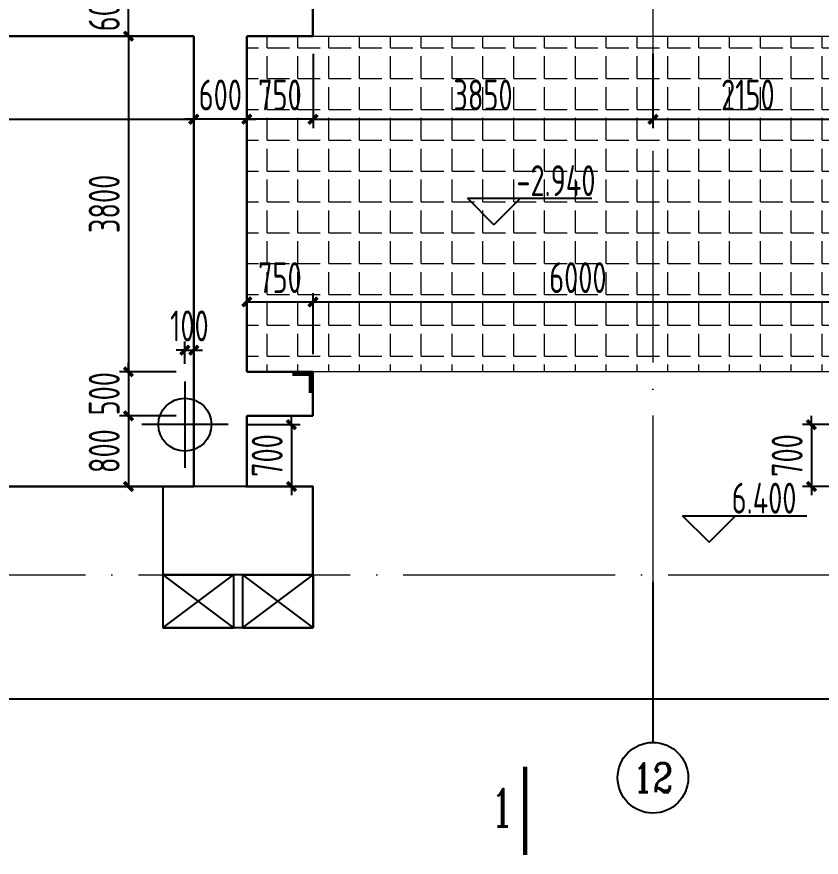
# Model space of a CAD drawing. Header units: millimetres. Extents: x -897614 to 191467, y -439928 to 101803.
# Drawn here: x -390794 to -381683, y -177173 to -167654 of the extents above; entities that cross this region are included whole.
import ezdxf
from ezdxf.enums import TextEntityAlignment as Align

# ---------------------------------------------------------------- set-up
doc = ezdxf.new("R2010")
doc.units = ezdxf.units.MM
doc.header["$LTSCALE"] = 1000
doc.linetypes.add('ACAD_ISO04W100', pattern=[30, 24, -3, 0, -3])
for name, color, linetype in [('AXIS', 3, 'Continuous'), ('DIM_ELEV', 3, 'Continuous'), ('DIM_LEAD', 3, 'Continuous'), ('DIM_SYMB', 3, 'Continuous'), ('OTH', 7, 'Continuous'), ('ZH', 7, 'Continuous')]:
    doc.layers.add(name, color=color, linetype=linetype)
for name, color, linetype, lineweight in [('AXIS_TEXT', 7, 'Continuous', 18), ('DOTE', 8, 'ACAD_ISO04W100', 9), ('PUB_HATCH', 8, 'Continuous', 18), ('WALL', 6, 'Continuous', 30)]:
    doc.layers.add(name, color=color, linetype=linetype, lineweight=lineweight)
doc.styles.add('_TCH_AXIS', font='COMPLEX', dxfattribs={"bigfont": 'GBCBIG'})
doc.styles.add('_TCH_LABEL', font='COMPLEX', dxfattribs={"bigfont": 'GBCBIG'})
doc.styles.add('COMPLEX', font='COMPLEX')
doc.styles.add('TSSD', font='tssdeng.shx', dxfattribs={"width": 0.7, "bigfont": 'tssdchn.shx'})
doc.dimstyles.new('TSD', dxfattribs={"dimtxt": 350, "dimasz": 100, "dimexe": 100, "dimexo": 200, "dimgap": 100, "dimtad": 1, "dimdec": 0, "dimzin": 0, "dimdsep": 46, "dimtxsty": 'TSSD', "dimblk": 'ARCHTICK', "dimcen": 0.09, "dimclrt": 7, "dimazin": 2, "dimtfac": 1, "dimtdec": 0, "dimtix": 1, "dimtmove": 2, "dimatfit": 3, "dimfxl": 0, "dimtolj": 1, "dimtzin": 0, "dimarcsym": 0})

# ---------------------------------------------------------------- blocks, each defined once
blk = doc.blocks.new('_ArchTick')
at = {"color": 0, "linetype": 'ByBlock', "const_width": 0.4}
blk.add_lwpolyline([(-0.5, -0.5), (0.5, 0.5)], dxfattribs=at)
blk = doc.blocks.new('*D1201')
at = {"layer": 'Defpoints', "color": 0, "transparency": 16777216}
for p in [(-387438.8, -167873.6, 0), (-383588.8, -167873.6, 0), (-383588.8, -168814.6)]:
    blk.add_point(p, dxfattribs=at)
at = {"layer": 'DIM_LEAD', "color": 0, "lineweight": -2, "transparency": 16777216}
for p, q in [((-387438.8, -168073.6), (-387438.8, -168914.6)), ((-383588.8, -168073.6), (-383588.8, -168914.6)), ((-387438.8, -168814.6), (-383588.8, -168814.6))]:
    blk.add_line(p, q, dxfattribs=at)
at = {"layer": 'DIM_LEAD', "color": 0, "lineweight": -2, "transparency": 16777216, "xscale": 100, "yscale": 100, "zscale": 100, "rotation": 180}
blk.add_blockref('_ArchTick', (-387438.8, -168814.6), dxfattribs=at)
at = {"layer": 'DIM_LEAD', "color": 0, "lineweight": -2, "transparency": 16777216, "xscale": 100, "yscale": 100, "zscale": 100}
blk.add_blockref('_ArchTick', (-383588.8, -168814.6), dxfattribs=at)
at = {"layer": 'DIM_LEAD', "color": 7, "transparency": 16777216, "insert": (-385513.8, -168539.6), "char_height": 350, "attachment_point": 5, "style": 'TSSD'}
blk.add_mtext('\\A1;3850', dxfattribs=at)
blk = doc.blocks.new('*D1202')
at = {"layer": 'Defpoints', "color": 0, "transparency": 16777216}
for p in [(-383588.8, -167873.6, 0), (-381438.8, -167873.6, 0), (-381438.8, -168814.6)]:
    blk.add_point(p, dxfattribs=at)
at = {"layer": 'DIM_LEAD', "color": 0, "lineweight": -2, "transparency": 16777216}
for p, q in [((-383588.8, -168073.6), (-383588.8, -168914.6)), ((-381438.8, -168073.6), (-381438.8, -168914.6)), ((-383588.8, -168814.6), (-381438.8, -168814.6))]:
    blk.add_line(p, q, dxfattribs=at)
at = {"layer": 'DIM_LEAD', "color": 0, "lineweight": -2, "transparency": 16777216, "xscale": 100, "yscale": 100, "zscale": 100, "rotation": 180}
blk.add_blockref('_ArchTick', (-383588.8, -168814.6), dxfattribs=at)
at = {"layer": 'DIM_LEAD', "color": 0, "lineweight": -2, "transparency": 16777216, "xscale": 100, "yscale": 100, "zscale": 100}
blk.add_blockref('_ArchTick', (-381438.8, -168814.6), dxfattribs=at)
at = {"layer": 'DIM_LEAD', "color": 7, "transparency": 16777216, "insert": (-382513.8, -168539.6), "char_height": 350, "attachment_point": 5, "style": 'TSSD'}
blk.add_mtext('\\A1;2150', dxfattribs=at)
blk = doc.blocks.new('*D1205')
at = {"layer": 'Defpoints', "color": 0, "transparency": 16777216}
for p in [(-387438.8, -167873.6, 0), (-388188.8, -167948.6, 0), (-388188.8, -168814.6)]:
    blk.add_point(p, dxfattribs=at)
at = {"layer": 'DIM_LEAD', "color": 0, "lineweight": -2, "transparency": 16777216}
for p, q in [((-387438.8, -168073.6), (-387438.8, -168914.6)), ((-388188.8, -168148.6), (-388188.8, -168914.6)), ((-387438.8, -168814.6), (-388188.8, -168814.6))]:
    blk.add_line(p, q, dxfattribs=at)
at = {"layer": 'DIM_LEAD', "color": 0, "lineweight": -2, "transparency": 16777216, "xscale": 100, "yscale": 100, "zscale": 100, "rotation": 180}
blk.add_blockref('_ArchTick', (-388188.8, -168814.6), dxfattribs=at)
at = {"layer": 'DIM_LEAD', "color": 0, "lineweight": -2, "transparency": 16777216, "xscale": 100, "yscale": 100, "zscale": 100}
blk.add_blockref('_ArchTick', (-387438.8, -168814.6), dxfattribs=at)
at = {"layer": 'DIM_LEAD', "color": 7, "transparency": 16777216, "insert": (-387813.8, -168539.6), "char_height": 350, "attachment_point": 5, "style": 'TSSD'}
blk.add_mtext('\\A1;750', dxfattribs=at)
blk = doc.blocks.new('*D1206')
at = {"layer": 'Defpoints', "color": 0, "transparency": 16777216}
for p in [(-388788.8, -167873.7, 0), (-388188.8, -167948.6, 0), (-388788.8, -168814.6)]:
    blk.add_point(p, dxfattribs=at)
at = {"layer": 'DIM_LEAD', "color": 0, "lineweight": -2, "transparency": 16777216}
for p, q in [((-388788.8, -168073.7), (-388788.8, -168914.6)), ((-388188.8, -168148.6), (-388188.8, -168914.6)), ((-388788.8, -168814.6), (-388888.8, -168814.6)), ((-388188.8, -168814.6), (-388788.8, -168814.6)), ((-388188.8, -168814.6), (-388088.8, -168814.6))]:
    blk.add_line(p, q, dxfattribs=at)
at = {"layer": 'DIM_LEAD', "color": 0, "lineweight": -2, "transparency": 16777216, "xscale": 100, "yscale": 100, "zscale": 100}
blk.add_blockref('_ArchTick', (-388788.8, -168814.6), dxfattribs=at)
at = {"layer": 'DIM_LEAD', "color": 0, "lineweight": -2, "transparency": 16777216, "xscale": 100, "yscale": 100, "zscale": 100, "rotation": 180}
blk.add_blockref('_ArchTick', (-388188.8, -168814.6), dxfattribs=at)
at = {"layer": 'DIM_LEAD', "color": 7, "transparency": 16777216, "insert": (-388488.8, -168539.6), "char_height": 350, "attachment_point": 5, "style": 'TSSD'}
blk.add_mtext('\\A1;600', dxfattribs=at)
blk = doc.blocks.new('*D1214')
at = {"layer": 'Defpoints', "color": 0, "transparency": 16777216}
for p in [(-387438.8, -170883.3), (-388188.8, -171673.6, 0), (-387438.8, -171673.6, 0)]:
    blk.add_point(p, dxfattribs=at)
at = {"layer": 'DIM_LEAD', "color": 0, "lineweight": -2, "transparency": 16777216}
for p, q in [((-388188.8, -171473.6), (-388188.8, -170783.3)), ((-387438.8, -171473.6), (-387438.8, -170783.3)), ((-388188.8, -170883.3), (-387438.8, -170883.3))]:
    blk.add_line(p, q, dxfattribs=at)
at = {"layer": 'DIM_LEAD', "color": 0, "lineweight": -2, "transparency": 16777216, "xscale": 100, "yscale": 100, "zscale": 100, "rotation": 180}
blk.add_blockref('_ArchTick', (-388188.8, -170883.3), dxfattribs=at)
at = {"layer": 'DIM_LEAD', "color": 0, "lineweight": -2, "transparency": 16777216, "xscale": 100, "yscale": 100, "zscale": 100}
blk.add_blockref('_ArchTick', (-387438.8, -170883.3), dxfattribs=at)
at = {"layer": 'DIM_LEAD', "color": 7, "transparency": 16777216, "insert": (-387813.8, -170608.3), "char_height": 350, "attachment_point": 5, "style": 'TSSD'}
blk.add_mtext('\\A1;750', dxfattribs=at)
blk = doc.blocks.new('*D1215')
at = {"layer": 'Defpoints', "color": 0, "transparency": 16777216}
for p in [(-381438.8, -170883.3), (-387438.8, -171673.6, 0), (-381438.8, -171673.6, 0)]:
    blk.add_point(p, dxfattribs=at)
at = {"layer": 'DIM_LEAD', "color": 0, "lineweight": -2, "transparency": 16777216}
for p, q in [((-387438.8, -171473.6), (-387438.8, -170783.3)), ((-381438.8, -171473.6), (-381438.8, -170783.3)), ((-387438.8, -170883.3), (-381438.8, -170883.3))]:
    blk.add_line(p, q, dxfattribs=at)
at = {"layer": 'DIM_LEAD', "color": 0, "lineweight": -2, "transparency": 16777216, "xscale": 100, "yscale": 100, "zscale": 100, "rotation": 180}
blk.add_blockref('_ArchTick', (-387438.8, -170883.3), dxfattribs=at)
at = {"layer": 'DIM_LEAD', "color": 0, "lineweight": -2, "transparency": 16777216, "xscale": 100, "yscale": 100, "zscale": 100}
blk.add_blockref('_ArchTick', (-381438.8, -170883.3), dxfattribs=at)
at = {"layer": 'DIM_LEAD', "color": 7, "transparency": 16777216, "insert": (-384438.8, -170608.3), "char_height": 350, "attachment_point": 5, "style": 'TSSD'}
blk.add_mtext('\\A1;6000', dxfattribs=at)
blk = doc.blocks.new('*D1218')
at = {"layer": 'Defpoints', "color": 0, "transparency": 16777216}
for p in [(-388788.8, -167873.7), (-389528.8, -171673.6), (-388788.8, -171673.6, 0)]:
    blk.add_point(p, dxfattribs=at)
at = {"layer": 'DIM_LEAD', "color": 0, "lineweight": -2, "transparency": 16777216}
for p, q in [((-388988.8, -167873.7), (-389628.8, -167873.7)), ((-389528.8, -167873.7), (-389528.8, -171673.6)), ((-388988.8, -171673.6), (-389628.8, -171673.6))]:
    blk.add_line(p, q, dxfattribs=at)
at = {"layer": 'DIM_LEAD', "color": 0, "lineweight": -2, "transparency": 16777216, "xscale": 100, "yscale": 100, "zscale": 100}
for p, rotation in [((-389528.8, -167873.7), 90), ((-389528.8, -171673.6), 270)]:
    blk.add_blockref('_ArchTick', p, dxfattribs=dict(at, rotation=rotation))
at = {"layer": 'DIM_LEAD', "color": 7, "transparency": 16777216, "insert": (-389803.8, -169773.6), "char_height": 350, "attachment_point": 5, "rotation": 90, "style": 'TSSD'}
blk.add_mtext('\\A1;3800', dxfattribs=at)
blk = doc.blocks.new('*D1219')
at = {"layer": 'Defpoints', "color": 0, "transparency": 16777216}
for p in [(-388788.8, -172173.6, 0), (-389528.8, -172973.6), (-388789.4, -172973.6, 0)]:
    blk.add_point(p, dxfattribs=at)
at = {"layer": 'DIM_LEAD', "color": 0, "lineweight": -2, "transparency": 16777216}
for p, q in [((-388988.8, -172173.6), (-389628.8, -172173.6)), ((-389528.8, -172173.6), (-389528.8, -172973.6)), ((-388989.4, -172973.6), (-389628.8, -172973.6))]:
    blk.add_line(p, q, dxfattribs=at)
at = {"layer": 'DIM_LEAD', "color": 0, "lineweight": -2, "transparency": 16777216, "xscale": 100, "yscale": 100, "zscale": 100}
for p, rotation in [((-389528.8, -172173.6), 90), ((-389528.8, -172973.6), 270)]:
    blk.add_blockref('_ArchTick', p, dxfattribs=dict(at, rotation=rotation))
at = {"layer": 'DIM_LEAD', "color": 7, "transparency": 16777216, "insert": (-389803.8, -172573.6), "char_height": 350, "attachment_point": 5, "rotation": 90, "style": 'TSSD'}
blk.add_mtext('\\A1;800', dxfattribs=at)
blk = doc.blocks.new('*D1251')
at = {"layer": 'Defpoints', "color": 0, "transparency": 16777216}
for p in [(-388788.8, -171673.6, 0), (-389528.8, -172173.6), (-388788.8, -172173.6)]:
    blk.add_point(p, dxfattribs=at)
at = {"layer": 'DIM_LEAD', "color": 0, "lineweight": -2, "transparency": 16777216}
for p, q in [((-389528.8, -171673.6), (-389528.8, -171573.6)), ((-388988.8, -171673.6), (-389628.8, -171673.6)), ((-389528.8, -171673.6), (-389528.8, -172173.6)), ((-388988.8, -172173.6), (-389628.8, -172173.6)), ((-389528.8, -172173.6), (-389528.8, -172273.6))]:
    blk.add_line(p, q, dxfattribs=at)
at = {"layer": 'DIM_LEAD', "color": 0, "lineweight": -2, "transparency": 16777216, "xscale": 100, "yscale": 100, "zscale": 100}
for p, rotation in [((-389528.8, -171673.6), 270), ((-389528.8, -172173.6), 90)]:
    blk.add_blockref('_ArchTick', p, dxfattribs=dict(at, rotation=rotation))
at = {"layer": 'DIM_LEAD', "color": 7, "transparency": 16777216, "insert": (-389803.8, -171923.6), "char_height": 350, "attachment_point": 5, "rotation": 90, "style": 'TSSD'}
blk.add_mtext('\\A1;500', dxfattribs=at)
blk = doc.blocks.new('*D1253')
at = {"layer": 'Defpoints', "color": 0, "transparency": 16777216}
for p in [(-389528.8, -167273.7), (-388788.8, -167273.7, 0), (-388788.8, -167873.7)]:
    blk.add_point(p, dxfattribs=at)
at = {"layer": 'DIM_LEAD', "color": 0, "lineweight": -2, "transparency": 16777216}
for p, q in [((-389528.8, -167273.7), (-389528.8, -167173.7)), ((-388988.8, -167273.7), (-389628.8, -167273.7)), ((-389528.8, -167873.7), (-389528.8, -167273.7)), ((-388988.8, -167873.7), (-389628.8, -167873.7)), ((-389528.8, -167873.7), (-389528.8, -167973.7))]:
    blk.add_line(p, q, dxfattribs=at)
at = {"layer": 'DIM_LEAD', "color": 0, "lineweight": -2, "transparency": 16777216, "xscale": 100, "yscale": 100, "zscale": 100}
for p, rotation in [((-389528.8, -167273.7), 270), ((-389528.8, -167873.7), 90)]:
    blk.add_blockref('_ArchTick', p, dxfattribs=dict(at, rotation=rotation))
at = {"layer": 'DIM_LEAD', "color": 7, "transparency": 16777216, "insert": (-389803.8, -167573.7), "char_height": 350, "attachment_point": 5, "rotation": 90, "style": 'TSSD'}
blk.add_mtext('\\A1;600', dxfattribs=at)
blk = doc.blocks.new('A$C3ABC6A2D')
at = {"color": 5, "linetype": 'Continuous'}
for p, q in [((-5550.9, -6780.9), (-5550.9, -8380.9)), ((-3850, -6780.9), (-5550.9, -6780.9)), ((-3850, -8380.9), (-3850, -6780.9)), ((-5550.9, -7780.9), (-5550.9, -8380.9)), ((-5550.9, -7780.9), (-4749.9, -8380.9)), ((-5550.9, -8380.9), (-4749.9, -7780.9)), ((-3850, -7780.9), (-5550.9, -7780.9)), ((-5550.4, -7780.9), (-4749.9, -7780.9)), ((-4749.9, -7780.9), (-4749.9, -8380.9)), ((-4650, -7780.9), (-4650, -8380.9)), ((-4650, -7780.9), (-3850, -8380.9)), ((-4650, -8380.9), (-3850, -7780.9)), ((-4650, -7780.9), (-3850, -7780.9)), ((-3850, -7780.9), (-3850, -8380.9)), ((-3850, -8380.9), (-5550.9, -8380.9)), ((-5550.4, -8380.9), (-4750, -8380.9)), ((-4650, -8380.9), (-3850, -8380.9))]:
    blk.add_line(p, q, dxfattribs=at)
at = {"color": 5}
blk.add_lwpolyline([(-47829.2, -6467.3), (-47829.2, -7329.8), (-47619.2, -7406.2), (-48039.2, -7480.3), (-47829.2, -7554.8), (-47829.2, -9186.9), (-18322.7, -9186.9), (-18246.3, -8976.9), (-18172.2, -9396.9), (-18097.7, -9186.9), (4604.6, -9186.9), (4604.6, -7554.8), (4394.6, -7480.3), (4814.6, -7406.2), (4604.6, -7329.8), (4604.6, -6467.3)], dxfattribs=at)
blk = doc.blocks.new('_axiso')
blk.add_circle((0, 0), 0.5)
at = {"layer": 'AXIS_TEXT', "style": 'COMPLEX', "width": 1.041667}
blk.add_attdef('A', text='', height=0.56, dxfattribs=at).set_placement((-0.25, -0.28), (0.25, -0.28), align=Align.FIT)
blk = doc.blocks.new('*D1334')
at = {"layer": 'Defpoints', "color": 0, "transparency": 16777216}
for p in [(-396989.3, -167873.7), (-388789.4, -167873.7), (-388789.4, -168815.1)]:
    blk.add_point(p, dxfattribs=at)
at = {"layer": 'DIM_LEAD', "color": 0, "lineweight": -2, "transparency": 16777216}
for p, q in [((-396989.3, -168073.7), (-396989.3, -168915.1)), ((-388789.4, -168073.7), (-388789.4, -168915.1)), ((-396989.3, -168815.1), (-388789.4, -168815.1))]:
    blk.add_line(p, q, dxfattribs=at)
at = {"layer": 'DIM_LEAD', "color": 0, "lineweight": -2, "transparency": 16777216, "xscale": 100, "yscale": 100, "zscale": 100, "rotation": 180}
blk.add_blockref('_ArchTick', (-396989.3, -168815.1), dxfattribs=at)
at = {"layer": 'DIM_LEAD', "color": 0, "lineweight": -2, "transparency": 16777216, "xscale": 100, "yscale": 100, "zscale": 100}
blk.add_blockref('_ArchTick', (-388789.4, -168815.1), dxfattribs=at)
at = {"layer": 'DIM_LEAD', "color": 7, "transparency": 16777216, "insert": (-392889.4, -168540.1), "char_height": 350, "attachment_point": 5, "style": 'TSSD'}
blk.add_mtext('\\A1;8200', dxfattribs=at)
blk = doc.blocks.new('A$C74342322')
at = {"layer": 'ZH'}
for p, q in [((0, -488.5), (0, 488.5)), ((-488.5, 0), (488.5, 0))]:
    blk.add_line(p, q, dxfattribs=at)
blk.add_circle((0, 0), 300, dxfattribs=at)
blk = doc.blocks.new('*D1189')
at = {"layer": 'Defpoints', "color": 0, "transparency": 16777216}
for p in [(-388400.9, -172273.7, 0), (-388400.9, -172973.6, 0), (-387682.8, -172973.6)]:
    blk.add_point(p, dxfattribs=at)
at = {"layer": 'DIM_LEAD', "color": 0, "lineweight": -2, "transparency": 16777216}
for p, q in [((-387682.8, -172273.7), (-387682.8, -172173.7)), ((-388200.9, -172273.7), (-387582.8, -172273.7)), ((-387682.8, -172273.7), (-387682.8, -172973.6)), ((-388200.9, -172973.6), (-387582.8, -172973.6)), ((-387682.8, -172973.6), (-387682.8, -173073.6))]:
    blk.add_line(p, q, dxfattribs=at)
at = {"layer": 'DIM_LEAD', "color": 0, "lineweight": -2, "transparency": 16777216, "xscale": 100, "yscale": 100, "zscale": 100}
for p, rotation in [((-387682.8, -172273.7), 270), ((-387682.8, -172973.6), 90)]:
    blk.add_blockref('_ArchTick', p, dxfattribs=dict(at, rotation=rotation))
at = {"layer": 'DIM_LEAD', "color": 7, "transparency": 16777216, "insert": (-387957.8, -172623.6), "char_height": 350, "attachment_point": 5, "rotation": 90, "style": 'TSSD'}
blk.add_mtext('\\A1;700', dxfattribs=at)
blk = doc.blocks.new('*D1190')
at = {"layer": 'Defpoints', "color": 0, "transparency": 16777216}
for p in [(-388789.4, -171430.3), (-388889.4, -171785.2, 0), (-388789.4, -171785.2, 0)]:
    blk.add_point(p, dxfattribs=at)
at = {"layer": 'DIM_LEAD', "color": 0, "lineweight": -2, "transparency": 16777216}
for p, q in [((-388889.4, -171585.2), (-388889.4, -171330.3)), ((-388789.4, -171585.2), (-388789.4, -171330.3)), ((-388889.4, -171430.3), (-388989.4, -171430.3)), ((-388889.4, -171430.3), (-388789.4, -171430.3)), ((-388789.4, -171430.3), (-388689.4, -171430.3))]:
    blk.add_line(p, q, dxfattribs=at)
at = {"layer": 'DIM_LEAD', "color": 0, "lineweight": -2, "transparency": 16777216, "xscale": 100, "yscale": 100, "zscale": 100}
blk.add_blockref('_ArchTick', (-388889.4, -171430.3), dxfattribs=at)
at = {"layer": 'DIM_LEAD', "color": 0, "lineweight": -2, "transparency": 16777216, "xscale": 100, "yscale": 100, "zscale": 100, "rotation": 180}
blk.add_blockref('_ArchTick', (-388789.4, -171430.3), dxfattribs=at)
at = {"layer": 'DIM_LEAD', "color": 7, "transparency": 16777216, "insert": (-388839.4, -171155.3), "char_height": 350, "attachment_point": 5, "style": 'TSSD'}
blk.add_mtext('\\A1;100', dxfattribs=at)
blk = doc.blocks.new('*D1191')
at = {"layer": 'Defpoints', "color": 0, "transparency": 16777216}
for p in [(-381277.8, -172273.7, 0), (-381793.5, -172973.6), (-381277.8, -172973.6, 0)]:
    blk.add_point(p, dxfattribs=at)
at = {"layer": 'DIM_LEAD', "color": 0, "lineweight": -2, "transparency": 16777216}
for p, q in [((-381793.5, -172273.7), (-381793.5, -172173.7)), ((-381477.8, -172273.7), (-381893.5, -172273.7)), ((-381793.5, -172273.7), (-381793.5, -172973.6)), ((-381477.8, -172973.6), (-381893.5, -172973.6)), ((-381793.5, -172973.6), (-381793.5, -173073.6))]:
    blk.add_line(p, q, dxfattribs=at)
at = {"layer": 'DIM_LEAD', "color": 0, "lineweight": -2, "transparency": 16777216, "xscale": 100, "yscale": 100, "zscale": 100}
for p, rotation in [((-381793.5, -172273.7), 270), ((-381793.5, -172973.6), 90)]:
    blk.add_blockref('_ArchTick', p, dxfattribs=dict(at, rotation=rotation))
at = {"layer": 'DIM_LEAD', "color": 7, "transparency": 16777216, "insert": (-382068.5, -172623.6), "char_height": 350, "attachment_point": 5, "rotation": 90, "style": 'TSSD'}
blk.add_mtext('\\A1;700', dxfattribs=at)

msp = doc.modelspace()

# ---------------------------------------------------------------- hatches: boundary and pattern name
at = {"layer": 'PUB_HATCH'}
h = msp.add_hatch(dxfattribs=at)
h.set_pattern_fill('ANGLE', color=256, scale=100)
h.set_pattern_definition([(0, (-427424.78, -117014.6), (0, 349.25), [254, -95.25]), (90, (-427424.78, -117014.6), (-349.25, 2e-14), [254, -95.25])])
h.paths.add_polyline_path([(-388189.36137, -167873.63592), (-380689.36135, -167873.63592), (-380689.36135, -171673.63592), (-388189.36137, -171673.63592)])

# ---------------------------------------------------------------- linework, layer by layer
at = {"layer": 'AXIS'}
msp.add_line((-383588.84614, -174052.92485, 0), (-383588.84614, -175872.77481, 0), dxfattribs=at)
at = {"layer": 'DIM_ELEV'}
for p, q in [((-385390.53093, -170009.42144), (-385690.53093, -169709.42144)), ((-385690.53093, -169709.42144), (-384281.73851, -169709.42144)), ((-385390.53093, -170009.42144), (-385090.53093, -169709.42144)), ((-382952.71398, -173605.39551), (-383252.71398, -173305.39551)), ((-383252.71398, -173305.39551), (-381843.92156, -173305.39551)), ((-382952.71398, -173605.39551), (-382652.71398, -173305.39551))]:
    msp.add_line(p, q, dxfattribs=at)
at = {"layer": 'DIM_SYMB', "const_width": 50, "elevation": 0}
msp.add_lwpolyline([(-385035.83969, -176147.6266), (-385035.83969, -177147.6266)], dxfattribs=at)
at = {"layer": 'DOTE', "ltscale": 0.1}
for p, q in [((-383588.84614, -160171.18077, 0), (-383588.84614, -174052.92485, 0)), ((-431418.08005, -173973.63591, 0), (-373115.74705, -173973.63591, 0))]:
    msp.add_line(p, q, dxfattribs=at)
at = {"layer": 'OTH', "const_width": 50, "elevation": 0}
msp.add_lwpolyline([(-387463.84616, -171913.63592), (-387463.84616, -171698.63592), (-387674.80438, -171698.63592)], dxfattribs=at)
at = {"layer": 'PUB_HATCH'}
msp.add_lwpolyline([(-388189.36137, -167873.63592), (-380689.36135, -167873.63592), (-380689.36135, -171673.63592), (-388189.36137, -171673.63592)], close=True, dxfattribs=at)
at = {"layer": 'WALL'}
for p, q in [((-387439.36137, -167873.63592, 0), (-387439.36137, -167273.65745, 0)), ((-397589.34808, -167873.65675), (-388789.36137, -167873.65675)), ((-390788.60779, -167873.65667), (-388789.36137, -167873.65675)), ((-388789.36137, -167873.65675, 0), (-388789.36137, -172973.63592, 0)), ((-388189.36137, -171673.63592, 0), (-388189.36137, -167873.63592, 0)), ((-387439.36137, -167873.63592, 0), (-388189.36137, -167873.63592, 0)), ((-387439.36137, -171673.63592, 0), (-388189.36137, -171673.63592, 0)), ((-387439.36137, -172173.63592, 0), (-387439.36137, -171673.63592, 0)), ((-387439.36137, -172173.63592, 0), (-388189.36137, -172173.63592, 0)), ((-388189.36137, -172973.63592, 0), (-388189.36137, -172173.63592, 0)), ((-388789.36137, -172973.63592, 0), (-388789.36137, -172673.63592, 0)), ((-388789.36137, -172973.63592, 0), (-391139.31293, -172973.63592, 0)), ((-387439.36137, -172973.63592, 0), (-388189.36137, -172973.63592, 0)), ((-387439.43685, -173973.63592, 0), (-387439.36137, -172973.63592, 0))]:
    msp.add_line(p, q, dxfattribs=at)

# ---------------------------------------------------------------- block references
at = {"color": 1, "ltscale": 10}
msp.add_blockref('A$C3ABC6A2D', (-383588.91891, -166192.76992, 0), dxfattribs=at)
at = {"layer": 'AXIS'}
ref = msp.add_blockref('_axiso', (-383588.84614, -176272.77481, 0), dxfattribs=dict(at, xscale=800, yscale=800, zscale=800))
ref.add_attrib('A', '12', dxfattribs={"layer": 'AXIS_TEXT', "ltscale": 10, "height": 328.445495, "style": '_TCH_AXIS'}).set_placement((-383815.62994, -176436.99756, 0), (-383362.06235, -176436.99756, 0), align=Align.FIT)
at = {"layer": 'DOTE', "rotation": 180}
msp.add_blockref('A$C74342322', (-388889.36123, -172273.65701, 0), dxfattribs=at)

# ---------------------------------------------------------------- texts
at = {"layer": 'DIM_ELEV', "style": 'TSSD', "width": 0.7}
for s, p in [('-2.940', (-385135.00554, -169685.32639)), ('6.400', (-382697.18859, -173281.30046))]:
    msp.add_text(s, height=350, dxfattribs=at).set_placement(p)
at = {"layer": 'DIM_SYMB', "style": '_TCH_LABEL', "width": 0.705882}
msp.add_text('1', height=425, dxfattribs=at).set_placement((-385425.53009, -176825.03611, 0))

# ---------------------------------------------------------------- dimensions: what is measured, and where the dimension line sits
at = {"layer": 'DIM_LEAD'}
for base, p1, p2, picture, middle in [((-389528.80045, -167273.65743), (-388788.84616, -167873.65741), (-388788.84616, -167273.65743, 0), '*D1253', (-389803.80045, -167573.65742)), ((-389528.80045, -171673.63592), (-388788.84616, -167873.65741), (-388788.84616, -171673.63592, 0), '*D1218', (-389803.80045, -169773.64667)), ((-389528.80045, -172173.63592), (-388788.84616, -171673.63592, 0), (-388788.84616, -172173.63592), '*D1251', (-389803.80045, -171923.63592)), ((-389528.80045, -172973.63592), (-388788.84616, -172173.63592, 0), (-388789.36137, -172973.63592, 0), '*D1219', (-389803.80045, -172573.63592))]:
    dim = msp.add_linear_dim(base=base, p1=p1, p2=p2, angle=90, dimstyle='TSD', dxfattribs=at)
    dim.commit()
    dim.dimension.update_dxf_attribs({"geometry": picture, "text_midpoint": middle})
for base, p1, p2, picture, middle in [((-388789.36139, -168815.09484), (-396989.34808, -167873.65675), (-388789.36139, -167873.65675), '*D1334', (-392889.35474, -168540.09484)), ((-388788.84616, -168814.57958, 0), (-388188.84614, -167948.63591), (-388788.84616, -167873.65741), '*D1206', (-388488.84615, -168539.57958, 0)), ((-388188.84614, -168814.57958, 0), (-387438.84616, -167873.63592), (-388188.84614, -167948.63591), '*D1205', (-387813.84615, -168539.57958, 0)), ((-383588.84614, -168814.55805), (-387438.84616, -167873.61439, 0), (-383588.84614, -167873.61439, 0), '*D1201', (-385513.84615, -168539.55805)), ((-381438.84614, -168814.57958, 0), (-383588.84614, -167873.63592), (-381438.84614, -167873.63592), '*D1202', (-382513.84614, -168539.57958, 0)), ((-387438.84616, -170883.26856), (-388188.84616, -171673.63592, 0), (-387438.84616, -171673.63592, 0), '*D1214', (-387813.84616, -170608.26856)), ((-381438.84614, -170883.26856), (-387438.84616, -171673.63592, 0), (-381438.84614, -171673.63592, 0), '*D1215', (-384438.84615, -170608.26856))]:
    dim = msp.add_linear_dim(base=base, p1=p1, p2=p2, dimstyle='TSD', dxfattribs=at)
    dim.commit()
    dim.dimension.update_dxf_attribs({"geometry": picture, "text_midpoint": middle})
dim = msp.add_linear_dim(base=(-388789.36137, -171430.25475), p1=(-388889.36123, -171785.16862, 0), p2=(-388789.36137, -171785.16862, 0), dimstyle='TSD', override={"dimfxl": 250}, dxfattribs=at)
dim.commit()
dim.dimension.update_dxf_attribs({"geometry": '*D1190', "text_midpoint": (-388839.3613, -171155.25475)})
for base, p1, p2, picture, middle in [((-387682.84499, -172973.63592), (-388400.87284, -172273.65701, 0), (-388400.87284, -172973.63592, 0), '*D1189', (-387957.84499, -172623.64646)), ((-381793.46985, -172973.63592), (-381277.8496, -172273.65701, 0), (-381277.8496, -172973.63592, 0), '*D1191', (-382068.46985, -172623.64646))]:
    dim = msp.add_linear_dim(base=base, p1=p1, p2=p2, angle=90, dimstyle='TSD', override={"dimfxl": 250}, dxfattribs=at)
    dim.commit()
    dim.dimension.update_dxf_attribs({"geometry": picture, "text_midpoint": middle})

doc.saveas('drawing.dxf')
